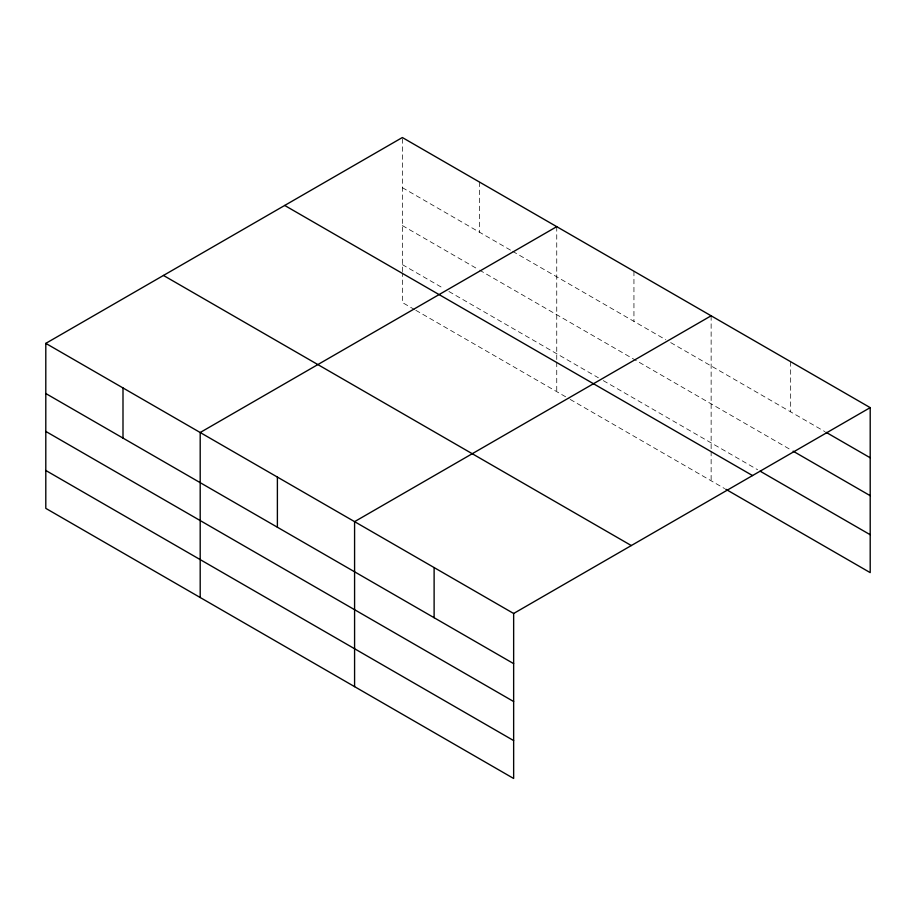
<?xml version="1.0" encoding="UTF-8"?>
<svg xmlns="http://www.w3.org/2000/svg" width="916" height="916" viewBox="0 0 916 916"><rect width="100%" height="100%" fill="white"/><g stroke="black" fill="none" stroke-linecap="round" stroke-linejoin="round"><path stroke-width="0.69" stroke-dasharray="4.58 3.44" d="M402.353 271.64L402.353 137.526M402.353 187.666L511.403 250.629M512.628 251.339L665.795 339.767M670.695 342.595L824.927 431.642M402.353 225.565L478.324 269.43M479.549 270.14L790.668 449.756M402.353 264.621L444.008 288.666M448.909 291.494L598.4 377.804M603.3 380.632L757.624 469.736M414.605 309.585L402.353 302.52L402.353 273.037M415.83 310.295L568.996 398.723M570.221 399.433L724.59 488.56M790.668 361.717L790.668 411.856M711.137 315.791L711.137 449.905M711.137 451.313L711.137 480.785M633.941 271.228L633.941 321.379M556.745 226.653L556.745 360.767M556.745 362.175L556.745 391.647M479.549 182.089L479.549 232.24"/><path stroke-width="1.37" d="M725.815 489.27L870.2 572.626L870.2 407.631L402.353 137.526L45.8 343.374L45.8 508.369L513.647 778.474L513.647 613.48L45.8 343.374M556.745 226.653L200.192 432.512L200.192 597.507M711.137 315.791L354.584 521.651L354.584 686.645M513.647 613.48L870.2 407.631M826.152 432.352L870.2 457.782M793.119 451.176L870.2 495.682M760.074 471.145L870.2 534.726M284.693 205.447L752.54 475.564M163.46 275.441L631.307 545.547M45.8 393.525L513.647 663.631M45.8 431.425L513.647 701.53M45.8 470.469L513.647 740.575M434.115 567.565L434.115 617.716M277.388 477.076L277.388 527.227M122.996 387.937L122.996 438.088"/></g></svg>
